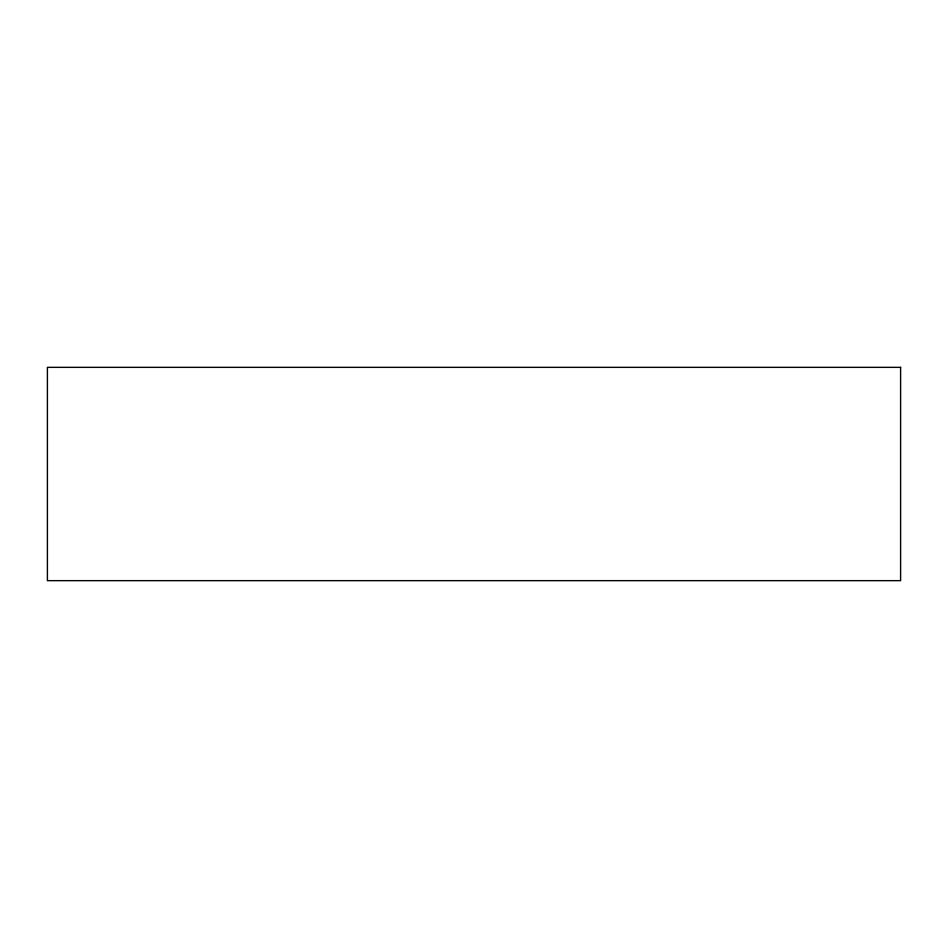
<?xml version="1.0" encoding="UTF-8"?>
<svg xmlns="http://www.w3.org/2000/svg" width="948" height="948" viewBox="0 0 948 948"><rect width="100%" height="100%" fill="white"/><g stroke="black" fill="none" stroke-linecap="round" stroke-linejoin="round"><path stroke-width="1.42" d="M900.6 367.35L47.4 367.35L47.4 580.65L900.6 580.65L900.6 367.35"/></g></svg>
